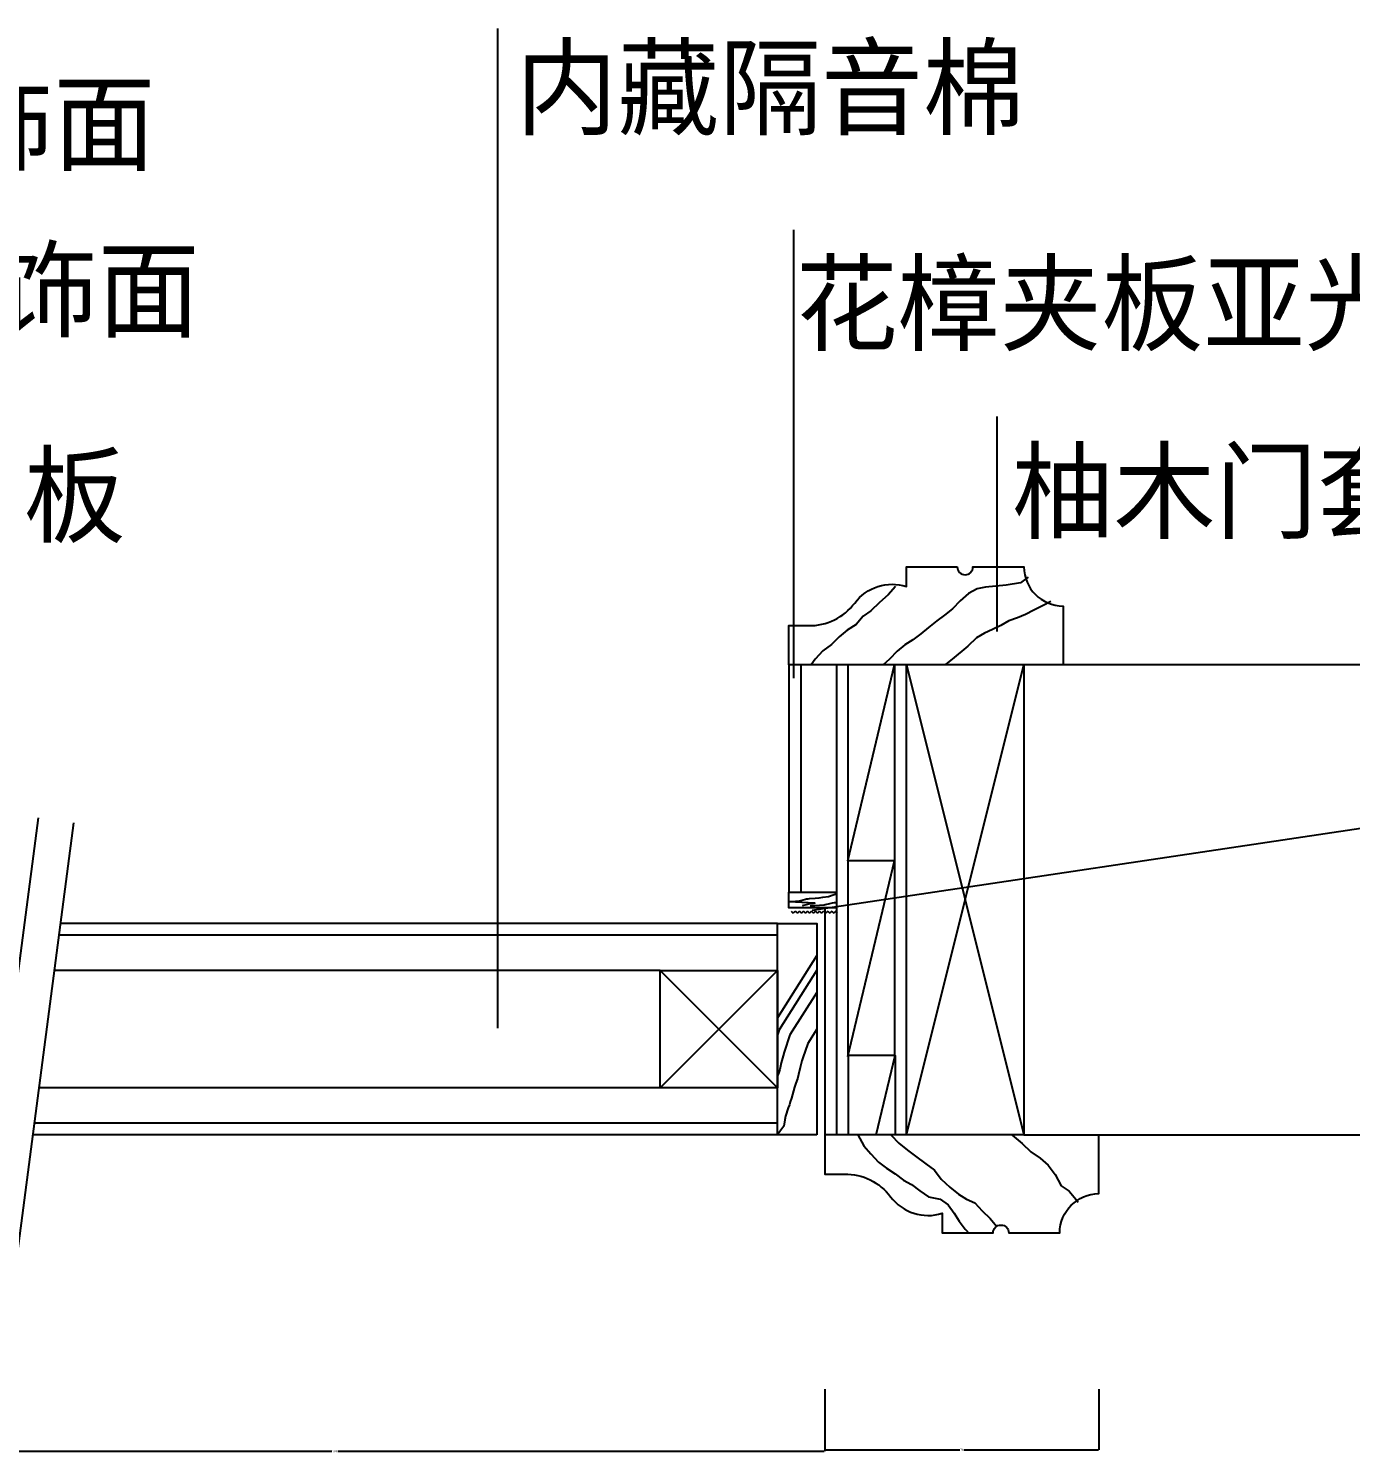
# Model space of a CAD drawing. Header units: metres. Extents: x 226 to 3527, y 156 to 4697.
# Drawn here: x 1572 to 2247, y 1067 to 1794 of the extents above; entities that cross this region are included whole.
import ezdxf

# ---------------------------------------------------------------- set-up
doc = ezdxf.new("R2010")
doc.units = ezdxf.units.M
for name, color, linetype in [('2', 2, 'Continuous'), ('3', 3, 'Continuous'), ('4', 4, 'Continuous'), ('7', 7, 'Continuous'), ('BH', 3, 'Continuous'), ('DIM', 3, 'Continuous'), ('TEXT', 3, 'Continuous')]:
    doc.layers.add(name, color=color, linetype=linetype)
doc.dimstyles.get("Standard").update_dxf_attribs({"dimtxt": 2.5, "dimasz": 2.5, "dimexe": 1.25, "dimexo": 0.625, "dimtad": 1, "dimcen": 2.5, "dimazin": 3, "dimtfac": 1, "dimtmove": 0, "dimatfit": 3})

# ---------------------------------------------------------------- blocks, each defined once
blk = doc.blocks.new('BH1')
at = {"layer": 'BH'}
for p, q in [((3, 0), (3, 100)), ((15, 0), (15, 100))]:
    blk.add_line(p, q, dxfattribs=at)
blk.add_lwpolyline([(15, 100), (3, 50), (15, 50), (3, 0), (15, 0)], dxfattribs=at)
blk = doc.blocks.new('*D6')
for p, q in [((1978.62, 1099.19), (1978.62, 1068.26)), ((2118.62, 1099.19), (2118.62, 1068.26)), ((1978.87, 1068.26), (2047.62, 1068.26)), ((2049.62, 1068.26), (2118.37, 1068.26))]:
    blk.add_line(p, q)
at = {"layer": 'Defpoints'}
for p in [(1978.62, 1099.19), (2118.62, 1099.19), (1978.62, 1068.26)]:
    blk.add_point(p, dxfattribs=at)
at = {"layer": 'DIM', "insert": (2048.62, 1068.26), "char_height": 1, "attachment_point": 5}
blk.add_mtext('70', dxfattribs=at)
blk = doc.blocks.new('*D25')
for p, q in [((1478.12, 1099.19), (1478.12, 1067.49)), ((1978.62, 1099.19), (1978.62, 1067.49)), ((1478.37, 1067.49), (1726.87, 1067.49)), ((1729.87, 1067.49), (1978.37, 1067.49))]:
    blk.add_line(p, q)
at = {"layer": 'Defpoints'}
for p in [(1478.12, 1099.19), (1978.62, 1099.19), (1478.12, 1067.49)]:
    blk.add_point(p, dxfattribs=at)
at = {"layer": 'DIM', "insert": (1728.37, 1067.49), "char_height": 1, "attachment_point": 5}
blk.add_mtext('305', dxfattribs=at)

msp = doc.modelspace()

# ---------------------------------------------------------------- hatches: boundary and pattern name
at = {"layer": '3'}
h = msp.add_hatch(dxfattribs=at)
h.set_pattern_fill('DOLMIT', scale=40)
h.paths.add_polyline_path([(1984.32, 1468.99), (1966.32, 1468.99), (1966.32, 1352.99), (1984.6, 1352.99)])
h = msp.add_hatch(dxfattribs=at)
h.set_pattern_fill('ANSI31', scale=12)
h.paths.add_polyline_path([(1984.96, 1343.25), (1984.96, 1344.74), (1960.96, 1344.74), (1960.96, 1343.25)])
h = msp.add_hatch(dxfattribs=at)
h.set_pattern_fill('DOLMIT', scale=40)
h.paths.add_polyline_path([(1587.37, 1330.99), (1585.01, 1312.99), (1894.54, 1312.99), (1954.54, 1312.99), (1954.54, 1330.99)])
h.paths.add_polyline_path([(1954.54, 1234.99), (1954.54, 1252.99), (1894.54, 1252.99), (1577.15, 1252.99), (1574.79, 1234.99)])
at = {"layer": 'BH'}
h = msp.add_hatch(dxfattribs=at)
h.set_pattern_fill('ANSI31', scale=500)
h.paths.add_polyline_path([(2080.32, 1468.99), (2080.32, 1228.99), (2588.08, 1228.99), (2668.73, 1468.99)])
h = msp.add_hatch(dxfattribs=at)
h.set_pattern_fill('AR-CONC', scale=20)
h.paths.add_polyline_path([(2080.32, 1468.99), (2080.32, 1228.99), (2588.08, 1228.99), (2668.73, 1468.99)])

# ---------------------------------------------------------------- linework, layer by layer
at = {"layer": '2'}
msp.add_lwpolyline([(2668.73, 1468.99), (2080.32, 1468.99), (2080.32, 1228.99), (2588.08, 1228.99)], dxfattribs=at)
at = {"layer": '3'}
for p, q in [((1576.82, 1390.94), (1548.18, 1172.17)), ((1576.82, 1390.94), (1548.18, 1172.17)), ((1594.88, 1388.34), (1566.23, 1169.58)), ((1960.32, 1352.99), (1984.6, 1352.99))]:
    msp.add_line(p, q, dxfattribs=at)
for points in [[(1961.53, 1343.24), (1961.88, 1342.91), (1962.56, 1342.24)], [(1963.59, 1343.24), (1963.24, 1342.91), (1962.56, 1342.24)], [(1963.59, 1343.24), (1963.93, 1342.91), (1964.61, 1342.24)], [(1965.64, 1343.24), (1965.29, 1342.91), (1964.61, 1342.24)], [(1965.64, 1343.24), (1965.98, 1342.91), (1966.66, 1342.24)], [(1967.69, 1343.24), (1967.34, 1342.91), (1966.66, 1342.24)], [(1967.69, 1343.24), (1968.03, 1342.91), (1968.72, 1342.24)], [(1969.74, 1343.24), (1969.4, 1342.91), (1968.72, 1342.24)], [(1969.74, 1343.24), (1970.09, 1342.91), (1970.77, 1342.24)], [(1971.86, 1343.24), (1971.52, 1342.91), (1970.84, 1342.24)], [(1971.86, 1343.24), (1972.21, 1342.91), (1972.89, 1342.24)], [(1973.91, 1343.24), (1973.57, 1342.91), (1972.89, 1342.24)], [(1973.91, 1343.24), (1974.26, 1342.91), (1974.94, 1342.24)], [(1975.97, 1343.24), (1975.62, 1342.91), (1974.94, 1342.24)], [(1975.97, 1343.24), (1976.31, 1342.91), (1976.99, 1342.24)], [(1978.02, 1343.24), (1977.67, 1342.91), (1976.99, 1342.24)], [(1978.08, 1343.24), (1978.42, 1342.91), (1979.1, 1342.24)], [(1980.13, 1343.24), (1979.78, 1342.91), (1979.1, 1342.24)], [(1980.13, 1343.24), (1980.48, 1342.91), (1981.16, 1342.24)], [(1982.25, 1343.24), (1981.9, 1342.91), (1981.22, 1342.24)], [(1982.25, 1343.24), (1982.6, 1342.91), (1983.28, 1342.24)], [(1984.3, 1343.24), (1983.96, 1342.91), (1983.28, 1342.24)], [(1984.06, 1343.15), (1984.3, 1343.24), (1984.96, 1342.29)]]:
    msp.add_lwpolyline(points, dxfattribs=at)
at = {"layer": '4'}
for p, q in [((1960.32, 1468.99), (1960.32, 1352.99)), ((2080.32, 1468.99), (2080.32, 1228.99)), ((1978.62, 1344.99), (1978.62, 1228.99)), ((1954.54, 1336.99), (1588.15, 1336.99)), ((1954.54, 1228.99), (1574.01, 1228.99)), ((2080.32, 1228.99), (1978.62, 1228.99))]:
    msp.add_line(p, q, dxfattribs=at)
msp.add_lwpolyline([(2100.32, 1468.99), (1960.32, 1468.99), (1960.32, 1488.99), (1970.32, 1488.99, 0.24), (1993.94, 1500.55, -0.32), (2020.32, 1508.99), (2020.32, 1518.99), (2046.32, 1518.99, 1), (2054.32, 1518.99), (2080.32, 1518.99, 0.41), (2100.32, 1498.99)], format="xyb", close=True, dxfattribs=at)
for points in [[(1984.62, 1344.99), (1960.32, 1344.99), (1960.32, 1352.99), (1984.6, 1352.99)], [(1974.54, 1228.99), (1954.54, 1228.99), (1954.54, 1336.99), (1974.54, 1336.99)], [(1954.54, 1252.99), (1894.54, 1252.99), (1894.54, 1312.99), (1954.54, 1312.99)]]:
    msp.add_lwpolyline(points, close=True, dxfattribs=at)
msp.add_lwpolyline([(1978.62, 1228.99), (1978.62, 1208.99), (1988.62, 1208.99, -0.24), (2012.24, 1197.43, 0.32), (2038.62, 1188.99), (2038.62, 1178.99), (2064.62, 1178.99, -1), (2072.62, 1178.99), (2098.62, 1178.99, -0.41), (2118.62, 1198.99), (2118.62, 1228.99)], format="xyb", dxfattribs=at)
at = {"layer": '7'}
for p, q in [((1966.32, 1468.99), (1966.32, 1352.99)), ((1984.62, 1468.99), (1984.62, 1228.99)), ((2020.32, 1228.99), (2020.32, 1468.99)), ((1954.54, 1330.99), (1587.37, 1330.99)), ((1894.54, 1312.99), (1585.01, 1312.99)), ((1894.54, 1252.99), (1577.15, 1252.99)), ((1954.54, 1234.99), (1574.79, 1234.99))]:
    msp.add_line(p, q, dxfattribs=at)
at = {"layer": 'BH'}
for p, q in [((2020.32, 1468.99), (2080.32, 1228.99)), ((2020.32, 1228.99), (2080.32, 1468.99)), ((1894.54, 1312.99), (1954.54, 1252.99)), ((1894.54, 1252.99), (1954.54, 1312.99)), ((1990.53, 1269.47), (1990.53, 1228.99)), ((2014.53, 1269.47), (2014.53, 1228.99))]:
    msp.add_line(p, q, dxfattribs=at)
for points in [[(2082.59, 1513.73), (2078.58, 1510.87), (2071.33, 1509.73), (2065.98, 1509.15), (2060.64, 1508.58), (2056.44, 1507.82), (2052.05, 1505.34), (2047.85, 1501.71), (2043.84, 1497.52), (2039.83, 1494.27), (2035.82, 1491.41), (2031.62, 1487.98), (2027.61, 1484.73), (2023.6, 1481.68), (2019.59, 1479.2), (2015.58, 1475.96), (2011.77, 1471.95), (2008.52, 1468.9)], [(2014.82, 1508.96), (2011, 1504.77), (2006.61, 1500.76), (2002.22, 1496.56), (1998.21, 1493.89), (1994.58, 1489.5), (1990, 1486.64), (1985.99, 1483.21), (1981.98, 1479.39), (1977.59, 1476.15), (1973.78, 1471.95), (1971.68, 1468.9)], [(2094.05, 1501.33), (2089.85, 1499.04), (2085.46, 1496.94), (2081.07, 1494.65), (2077.06, 1492.94), (2072.67, 1491.41), (2068.47, 1489.12), (2064.27, 1487.02), (2060.26, 1485.11), (2056.06, 1482.82), (2051.67, 1478.44), (2043.65, 1471.95), (2040.4, 1469.28)], [(1960.32, 1348.07), (1961.71, 1348.23), (1965.67, 1348.49), (1967, 1348.9), (1969.32, 1349.47), (1970.09, 1349.57), (1970.86, 1349.67), (1973.69, 1349.81), (1975.8, 1350.06), (1977.7, 1350.42), (1980.53, 1350.68), (1980.53, 1350.68), (1982.85, 1351.61), (1983.93, 1351.91), (1983.93, 1351.91), (1984.6, 1352.23)], [(1967.18, 1346.06), (1971.25, 1347.18), (1972.9, 1347.07), (1973.47, 1347.23), (1960.32, 1348.01)], [(1971.21, 1345.94), (1978.27, 1346.52), (1978.84, 1346.62), (1980.53, 1346.98), (1980.53, 1346.98), (1982.64, 1347.39), (1983.67, 1347.6), (1984.61, 1347.72)], [(1974.54, 1320.56), (1954.54, 1288.76)], [(1974.54, 1313.04), (1955.41, 1282.62), (1954.54, 1280.09)], [(1974.54, 1301.77), (1960.86, 1280.02), (1957.85, 1271.26), (1957.31, 1269.36), (1956.4, 1265.74), (1955.61, 1262.36), (1955.14, 1260.81), (1954.54, 1259.16)], [(1974.54, 1282.99), (1969.94, 1275.68), (1967.4, 1268.26), (1966.97, 1266.77), (1966.12, 1263.38), (1965.27, 1259.78), (1964.64, 1257.66), (1964.64, 1257.66), (1963.79, 1255.33), (1963.15, 1253.42), (1961.67, 1247.69), (1961.03, 1245.79), (1960.61, 1244.3), (1959.97, 1242.82), (1958.49, 1238.58), (1958.27, 1236.67), (1957.64, 1233.49), (1957.64, 1233.49), (1955.73, 1230.74), (1954.54, 1228.99)], [(2004.81, 1228.99), (2014.53, 1269.47), (1990.53, 1269.47)], [(1995.51, 1229), (1998.53, 1223.49), (2002.08, 1219.41), (2005.99, 1215.15), (2010.08, 1211.95), (2014.52, 1209.11), (2018.78, 1205.91), (2022.87, 1203.61), (2027.14, 1200.41), (2031.58, 1197.39), (2037.62, 1196.15), (2041.71, 1193.31), (2044.73, 1189.04), (2047.21, 1184.96), (2050.41, 1180.88), (2051.66, 1179.45)], [(2012.57, 1228.82), (2016.47, 1224.74), (2020.92, 1221.19), (2025, 1218.17), (2030.16, 1214.26), (2034.6, 1211.06), (2038.15, 1206.45), (2042.42, 1202.36), (2046.86, 1198.81), (2050.95, 1196.15), (2055.21, 1194.37), (2058.94, 1190.29), (2063.03, 1186.38), (2066.58, 1182.3)], [(2074.4, 1228.82), (2079.38, 1224.56), (2083.82, 1220.3), (2088.62, 1217.1), (2092.7, 1213.55), (2096.26, 1208.76), (2099.45, 1203.07), (2103.54, 1200.23), (2106.92, 1196.15), (2107.98, 1194.73)]]:
    msp.add_lwpolyline(points, dxfattribs=at)

# ---------------------------------------------------------------- block references
at = {"layer": '3', "xscale": 2, "yscale": 2, "zscale": 2, "rotation": 180}
msp.add_blockref('BH1', (2020.32, 1468.99), dxfattribs=at)

# ---------------------------------------------------------------- texts
at = {"layer": 'TEXT', "char_height": 40, "attachment_point": 1}
for s, insert in [('内藏隔音棉', (1820.74, 1783.73)), ('柚木线条亚光清漆饰面', (1116.64, 1765.53)), ('黑色防火板饰面', (1295.29, 1680.45)), ('花樟夹板亚光清漆饰面', (1963.95, 1673.48)), ('9厘夹板', (1438.22, 1575.6)), ('柚木门套线亚光清漆饰面', (2074.16, 1577.58))]:
    msp.add_mtext(s, dxfattribs=dict(at, insert=insert))

# ---------------------------------------------------------------- dimensions: what is measured, and where the dimension line sits
at = {"layer": 'DIM'}
for base, p1, p2, text, picture, middle in [((1478.12, 1067.49), (1478.12, 1099.19), (1978.62, 1099.19), '305', '*D25', (1728.37, 1067.49)), ((1978.62, 1068.26), (1978.62, 1099.19), (2118.62, 1099.19), '70', '*D6', (2048.62, 1068.26))]:
    dim = msp.add_linear_dim(base=base, p1=p1, p2=p2, text=text, dimstyle='Standard', dxfattribs=at)
    dim.commit()
    dim.dimension.update_dxf_attribs({"geometry": picture, "text_midpoint": middle})

# ---------------------------------------------------------------- leaders
at = {"layer": 'BH'}
for points in [[(1811.67, 1283.47), (1811.67, 1793.87)], [(1962.77, 1462.25), (1962.77, 1691.02)], [(2066.73, 1486.01), (2066.73, 1595.85)]]:
    msp.add_leader(points, dimstyle='Standard', dxfattribs=at)
at = {"layer": 'DIM'}
msp.add_leader([(1972.23, 1343.71), (2779.18, 1464.42)], dimstyle='Standard', dxfattribs=at)

doc.saveas('drawing.dxf')
